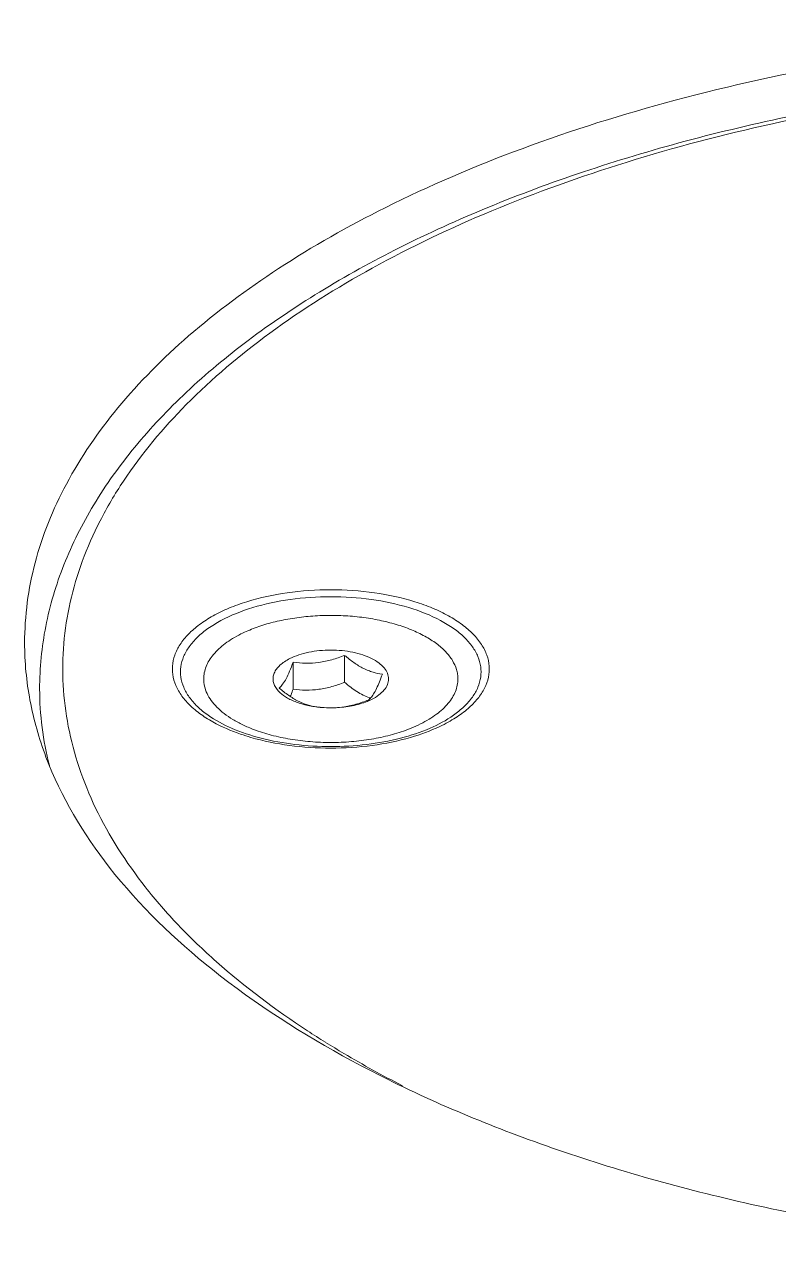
# Model space of a CAD drawing. Header units: millimetres. Extents: x 1177 to 4296, y 93 to 2298.
# Drawn here: x 3856.6 to 3889.2, y 1641.3 to 1694.6 of the extents above; entities that cross this region are included whole.
import ezdxf

# ---------------------------------------------------------------- set-up
doc = ezdxf.new("R2010")
doc.units = ezdxf.units.MM
doc.header["$LTSCALE"] = 0.1
doc.layers.get('0').update_dxf_attribs({"lineweight": 13})

msp = doc.modelspace()

# ---------------------------------------------------------------- linework, layer by layer
for p, q in [((3870.46, 1667.309), (3870.46, 1666.144)), ((3868.229, 1667.011), (3868.229, 1665.845)), ((3864.552, 1664.718), (3864.552, 1664.718)), ((3875.173, 1664.718), (3875.173, 1664.718))]:
    msp.add_line(p, q)
for centre, radius, start, end in [((3869.832, 1669.683), 4.642, 262.37, 262.9692), ((3869.839, 1669.739), 4.698, 262.969, 263.5057), ((3869.858, 1669.934), 4.895, 263.5341, 267.8225), ((3869.862, 1670.011), 4.972, 267.8168, 269.1968), ((3869.862, 1670.022), 4.983, 269.1913, 273.3539), ((3870.475, 1667.717), 2.584, 293.6648, 296.55), ((3872.42, 1667.841), 2.531, 249.5481, 249.753), ((3872.42, 1667.841), 2.532, 249.7532, 250.4657), ((3870.712, 1666.233), 1.161, 318.1032, 318.6973), ((3867.58, 1669.499), 5.8, 237.4381, 240.9419), ((3872.201, 1669.405), 5.689, 298.8557, 302.5952), ((3890.887, 1684.721), 40.228, 236.7914, 238.1074)]:
    msp.add_arc(centre, radius, start, end)
for points, knots in [([(3963.112, 1667.848), (3963.112, 1669.164), (3962.697, 1671.892), (3960.892, 1675.791), (3957.987, 1679.469), (3954.065, 1682.866), (3949.213, 1685.927), (3943.53, 1688.599), (3937.132, 1690.828), (3927.65, 1693.191), (3914.984, 1694.722), (3899.663, 1694.358), (3887.284, 1692.222), (3878.255, 1689.394), (3874.135, 1687.638), (3872.209, 1686.675)], [0, 0, 0, 0, 0.03828, 0.078895, 0.12364, 0.173568, 0.229059, 0.289976, 0.355805, 0.425756, 0.573842, 0.725184, 0.870066, 0.937383, 1, 1, 1, 1]), ([(3857.262, 1665.856), (3857.262, 1666.762), (3857.444, 1668.6), (3858.249, 1671.296), (3859.566, 1673.91), (3861.367, 1676.416), (3863.626, 1678.797), (3866.318, 1681.036), (3869.415, 1683.12), (3872.889, 1685.034), (3876.709, 1686.764), (3880.841, 1688.295), (3885.246, 1689.614), (3891.51, 1691.095), (3899.739, 1692.329), (3906.457, 1692.656), (3909.862, 1692.656)], [0, 0, 0, 0, 0.042454, 0.085859, 0.131119, 0.178965, 0.229962, 0.284475, 0.342683, 0.404603, 0.470116, 0.538988, 0.610893, 0.68543, 0.84046, 1, 1, 1, 1]), ([(3909.862, 1692.522), (3907.479, 1692.522), (3902.745, 1692.359), (3895.764, 1691.626), (3889.05, 1690.421), (3882.732, 1688.765), (3876.929, 1686.691), (3871.75, 1684.237), (3867.289, 1681.445), (3863.629, 1678.365), (3861.248, 1675.526), (3859.856, 1673.169), (3859.079, 1671.411), (3858.548, 1669.627), (3858.268, 1667.826), (3858.24, 1666.02), (3858.464, 1664.218), (3858.939, 1662.429), (3859.923, 1660.027), (3861.4, 1657.732), (3863.264, 1655.593), (3865.532, 1653.417), (3867.475, 1651.966), (3868.855, 1651.062)], [0, 0, 0, 0, 0.08704, 0.172831, 0.256165, 0.335912, 0.411089, 0.480907, 0.544846, 0.60275, 0.654953, 0.679227, 0.702499, 0.725003, 0.747012, 0.768829, 0.790769, 0.813137, 0.836216, 0.885362, 0.911854, 0.939759, 1, 1, 1, 1]), ([(3872.209, 1686.675), (3870.626, 1685.883), (3867.667, 1684.214), (3864.933, 1682.191), (3863.711, 1681.13)], [0, 0, 0, 0, 0.522347, 1, 1, 1, 1]), ([(3863.711, 1681.13), (3862.611, 1680.174), (3860.634, 1678.197), (3858.344, 1674.88), (3856.934, 1671.411), (3856.612, 1669.013), (3856.612, 1667.848)], [0, 0, 0, 0, 0.281916, 0.538153, 0.774558, 1, 1, 1, 1]), ([(3864.459, 1664.611), (3864.272, 1664.731), (3863.929, 1664.981), (3863.502, 1665.411), (3863.197, 1665.87), (3863.022, 1666.352), (3862.986, 1666.846), (3863.092, 1667.336), (3863.334, 1667.807), (3863.701, 1668.253), (3864.186, 1668.666), (3864.779, 1669.04), (3865.468, 1669.369), (3866.528, 1669.75), (3868.002, 1670.067), (3869.231, 1670.151), (3869.862, 1670.151)], [0, 0, 0, 0, 0.060741, 0.115522, 0.165007, 0.210569, 0.254278, 0.298617, 0.345922, 0.397933, 0.45565, 0.519432, 0.589136, 0.664247, 0.827173, 1, 1, 1, 1]), ([(3864.552, 1664.718), (3864.389, 1664.833), (3864.093, 1665.073), (3863.731, 1665.481), (3863.482, 1665.914), (3863.354, 1666.365), (3863.354, 1666.823), (3863.481, 1667.274), (3863.729, 1667.707), (3864.09, 1668.115), (3864.556, 1668.493), (3865.339, 1668.968), (3866.528, 1669.433), (3868.133, 1669.771), (3869.276, 1669.847), (3869.862, 1669.847)], [0, 0, 0, 0, 0.05874, 0.111788, 0.159975, 0.204822, 0.248462, 0.293292, 0.341448, 0.394456, 0.453152, 0.517791, 0.66362, 0.827059, 1, 1, 1, 1]), ([(3869.862, 1670.151), (3870.494, 1670.151), (3871.723, 1670.067), (3873.197, 1669.75), (3874.257, 1669.369), (3874.946, 1669.04), (3875.539, 1668.666), (3876.024, 1668.253), (3876.391, 1667.807), (3876.632, 1667.335), (3876.738, 1666.846), (3876.703, 1666.352), (3876.528, 1665.87), (3876.222, 1665.411), (3875.795, 1664.981), (3875.453, 1664.731), (3875.266, 1664.611)], [0, 0, 0, 0, 0.172833, 0.335756, 0.410866, 0.480569, 0.544349, 0.602064, 0.654073, 0.701376, 0.745714, 0.789424, 0.834986, 0.884474, 0.939256, 1, 1, 1, 1]), ([(3869.862, 1669.847), (3870.449, 1669.847), (3871.591, 1669.771), (3873.197, 1669.433), (3874.386, 1668.968), (3875.169, 1668.493), (3875.635, 1668.115), (3875.996, 1667.707), (3876.244, 1667.274), (3876.371, 1666.823), (3876.371, 1666.365), (3876.243, 1665.914), (3875.994, 1665.481), (3875.632, 1665.073), (3875.335, 1664.833), (3875.173, 1664.718)], [0, 0, 0, 0, 0.172947, 0.336385, 0.482211, 0.546848, 0.605542, 0.658548, 0.706702, 0.751531, 0.795171, 0.840019, 0.888207, 0.941257, 1, 1, 1, 1]), ([(3865.973, 1668.234), (3866.172, 1668.333), (3866.598, 1668.515), (3867.28, 1668.729), (3868.017, 1668.89), (3868.794, 1668.997), (3869.594, 1669.046), (3870.399, 1669.036), (3871.193, 1668.968), (3871.958, 1668.842), (3872.679, 1668.663), (3873.34, 1668.433), (3873.927, 1668.157), (3874.428, 1667.84), (3874.833, 1667.49), (3875.133, 1667.11), (3875.291, 1666.768), (3875.352, 1666.493), (3875.362, 1666.357), (3875.362, 1666.289)], [0, 0, 0, 0, 0.062596, 0.129875, 0.200955, 0.274816, 0.3503, 0.426195, 0.50127, 0.574327, 0.644248, 0.710048, 0.770939, 0.826406, 0.876313, 0.92104, 0.961637, 0.980971, 1, 1, 1, 1]), ([(3865.973, 1668.234), (3865.85, 1668.172), (3865.615, 1668.043), (3865.2, 1667.766), (3864.851, 1667.45), (3864.596, 1667.097), (3864.462, 1666.833), (3864.381, 1666.563), (3864.362, 1666.38), (3864.362, 1666.289)], [0, 0, 0, 0, 0.156027, 0.302295, 0.564686, 0.682497, 0.792894, 0.897882, 1, 1, 1, 1]), ([(3856.612, 1667.848), (3856.612, 1667.018), (3856.772, 1665.332), (3857.74, 1661.936), (3860.24, 1657.763), (3864.843, 1653.345), (3870.938, 1649.456), (3878.333, 1646.204), (3886.79, 1643.684), (3896.026, 1641.98), (3902.436, 1641.433), (3905.704, 1641.305)], [0, 0, 0, 0, 0.041339, 0.083729, 0.174985, 0.279332, 0.398838, 0.533156, 0.680293, 0.837168, 1, 1, 1, 1]), ([(3867.537, 1665.83), (3867.495, 1665.883), (3867.424, 1665.994), (3867.363, 1666.178), (3867.358, 1666.366), (3867.409, 1666.551), (3867.512, 1666.728), (3867.664, 1666.894), (3867.861, 1667.046), (3868.013, 1667.132), (3868.095, 1667.173)], [0, 0, 0, 0, 0.119822, 0.23012, 0.336539, 0.44566, 0.563395, 0.693858, 0.839295, 1, 1, 1, 1]), ([(3868.095, 1667.173), (3868.217, 1667.234), (3868.483, 1667.341), (3868.913, 1667.454), (3869.379, 1667.524), (3869.862, 1667.547), (3870.346, 1667.524), (3870.812, 1667.454), (3871.242, 1667.341), (3871.621, 1667.189), (3871.935, 1667.002), (3872.173, 1666.788), (3872.303, 1666.582), (3872.354, 1666.414), (3872.366, 1666.289), (3872.354, 1666.165), (3872.303, 1665.997), (3872.173, 1665.791), (3871.935, 1665.576), (3871.739, 1665.46), (3871.63, 1665.405)], [0, 0, 0, 0, 0.067708, 0.141686, 0.220117, 0.300861, 0.381603, 0.460036, 0.53401, 0.601719, 0.661917, 0.714225, 0.759575, 0.780504, 0.80086, 0.821216, 0.842144, 0.887493, 0.939804, 1, 1, 1, 1]), ([(3868.229, 1667.011), (3868.412, 1666.988), (3868.785, 1666.959), (3869.35, 1666.991), (3869.914, 1667.112), (3870.279, 1667.238), (3870.46, 1667.309)], [0, 0, 0, 0, 0.24298, 0.491111, 0.744094, 1, 1, 1, 1]), ([(3870.46, 1667.309), (3870.59, 1667.199), (3870.85, 1666.992), (3871.198, 1666.779), (3871.48, 1666.652), (3871.75, 1666.557), (3871.957, 1666.513), (3872.093, 1666.493)], [0, 0, 0, 0, 0.276541, 0.536549, 0.659077, 0.776703, 1, 1, 1, 1]), ([(3867.632, 1665.895), (3867.686, 1665.944), (3867.798, 1666.071), (3867.948, 1666.317), (3868.093, 1666.638), (3868.183, 1666.88), (3868.229, 1667.011)], [0, 0, 0, 0, 0.172251, 0.394484, 0.674182, 1, 1, 1, 1]), ([(3864.362, 1666.289), (3864.362, 1666.183), (3864.388, 1665.966), (3864.501, 1665.65), (3864.685, 1665.344), (3864.937, 1665.052), (3865.254, 1664.777), (3865.63, 1664.524), (3866.062, 1664.293), (3866.373, 1664.161), (3866.536, 1664.099)], [0, 0, 0, 0, 0.09737, 0.198464, 0.30644, 0.423577, 0.551244, 0.690009, 0.839787, 1, 1, 1, 1]), ([(3868.229, 1665.845), (3868.412, 1665.823), (3868.785, 1665.794), (3869.35, 1665.826), (3869.914, 1665.947), (3870.279, 1666.073), (3870.46, 1666.144)], [0, 0, 0, 0, 0.242978, 0.49111, 0.744097, 1, 1, 1, 1]), ([(3870.46, 1666.144), (3870.546, 1666.071), (3870.719, 1665.931), (3870.985, 1665.742), (3871.256, 1665.585), (3871.443, 1665.503), (3871.535, 1665.469)], [0, 0, 0, 0, 0.265636, 0.522345, 0.767559, 1, 1, 1, 1]), ([(3872.093, 1666.493), (3872.053, 1666.381), (3871.976, 1666.17), (3871.851, 1665.883), (3871.725, 1665.65), (3871.631, 1665.52), (3871.584, 1665.467)], [0, 0, 0, 0, 0.309873, 0.584886, 0.81492, 1, 1, 1, 1]), ([(3875.362, 1666.289), (3875.362, 1666.199), (3875.344, 1666.015), (3875.263, 1665.745), (3875.129, 1665.481), (3874.874, 1665.129), (3874.525, 1664.813), (3874.11, 1664.535), (3873.875, 1664.406), (3873.751, 1664.345)], [0, 0, 0, 0, 0.102118, 0.207106, 0.317503, 0.435314, 0.697705, 0.843973, 1, 1, 1, 1]), ([(3857.262, 1665.856), (3857.262, 1665.301), (3857.333, 1664.183), (3857.544, 1663.083), (3857.682, 1662.539)], [0, 0, 0, 0, 0.497055, 1, 1, 1, 1]), ([(3869.215, 1665.082), (3869.033, 1665.106), (3868.687, 1665.174), (3868.279, 1665.313), (3867.996, 1665.453), (3867.764, 1665.599), (3867.615, 1665.732), (3867.537, 1665.83)], [0, 0, 0, 0, 0.293828, 0.562902, 0.685624, 0.79951, 1, 1, 1, 1]), ([(3869.265, 1665.079), (3869.128, 1665.099), (3868.922, 1665.143), (3868.651, 1665.237), (3868.369, 1665.364), (3868.021, 1665.578), (3867.761, 1665.784), (3867.632, 1665.895)], [0, 0, 0, 0, 0.223297, 0.340923, 0.463451, 0.723459, 1, 1, 1, 1]), ([(3868.11, 1665.528), (3868.121, 1665.553), (3868.162, 1665.658), (3868.201, 1665.765), (3868.229, 1665.845)], [0, 0, 0, 0, 0.241654, 1, 1, 1, 1]), ([(3871.495, 1665.378), (3871.315, 1665.307), (3870.949, 1665.18), (3870.386, 1665.059), (3869.82, 1665.027), (3869.448, 1665.056), (3869.265, 1665.079)], [0, 0, 0, 0, 0.255906, 0.508889, 0.75702, 1, 1, 1, 1]), ([(3871.512, 1665.35), (3871.414, 1665.307), (3871.206, 1665.229), (3870.755, 1665.109), (3870.397, 1665.062), (3870.154, 1665.048)], [0, 0, 0, 0, 0.230379, 0.476336, 1, 1, 1, 1]), ([(3871.576, 1665.458), (3871.569, 1665.451), (3871.543, 1665.423), (3871.516, 1665.396), (3871.495, 1665.378)], [0, 0, 0, 0, 0.261846, 1, 1, 1, 1]), ([(3864.552, 1664.718), (3864.867, 1664.496), (3865.612, 1664.1), (3866.881, 1663.683), (3868.327, 1663.42), (3869.343, 1663.361), (3869.862, 1663.361)], [0, 0, 0, 0, 0.208445, 0.451639, 0.719441, 1, 1, 1, 1]), ([(3869.862, 1663.361), (3870.382, 1663.361), (3871.398, 1663.42), (3872.844, 1663.683), (3874.113, 1664.1), (3874.858, 1664.495), (3875.173, 1664.718)], [0, 0, 0, 0, 0.280551, 0.548349, 0.791545, 1, 1, 1, 1]), ([(3866.406, 1663.761), (3866.255, 1663.805), (3865.691, 1663.984), (3865.143, 1664.218), (3864.763, 1664.43)], [0, 0, 0, 0, 0.265035, 1, 1, 1, 1]), ([(3866.536, 1664.099), (3866.782, 1664.006), (3867.301, 1663.842), (3868.117, 1663.669), (3868.978, 1663.563), (3869.862, 1663.527), (3870.747, 1663.563), (3871.608, 1663.669), (3872.424, 1663.842), (3872.942, 1664.006), (3873.188, 1664.099)], [0, 0, 0, 0, 0.116415, 0.240062, 0.36874, 0.499994, 0.631247, 0.759927, 0.88357, 1, 1, 1, 1]), ([(3873.188, 1664.099), (3873.238, 1664.118), (3873.428, 1664.193), (3873.615, 1664.277), (3873.751, 1664.345)], [0, 0, 0, 0, 0.257105, 1, 1, 1, 1]), ([(3874.946, 1664.422), (3874.826, 1664.355), (3874.303, 1664.089), (3873.749, 1663.887), (3873.319, 1663.761)], [0, 0, 0, 0, 0.234823, 1, 1, 1, 1]), ([(3869.862, 1663.294), (3869.264, 1663.294), (3868.097, 1663.369), (3866.95, 1663.602), (3866.406, 1663.761)], [0, 0, 0, 0, 0.5132, 1, 1, 1, 1]), ([(3873.319, 1663.761), (3872.774, 1663.602), (3871.627, 1663.369), (3870.46, 1663.294), (3869.862, 1663.294)], [0, 0, 0, 0, 0.486811, 1, 1, 1, 1]), ([(3869.633, 1650.565), (3869.898, 1650.401), (3870.987, 1649.74), (3872.106, 1649.126), (3872.964, 1648.687)], [0, 0, 0, 0, 0.244155, 1, 1, 1, 1])]:
    msp.add_open_spline(points, degree=3, knots=knots)

doc.saveas('drawing.dxf')
